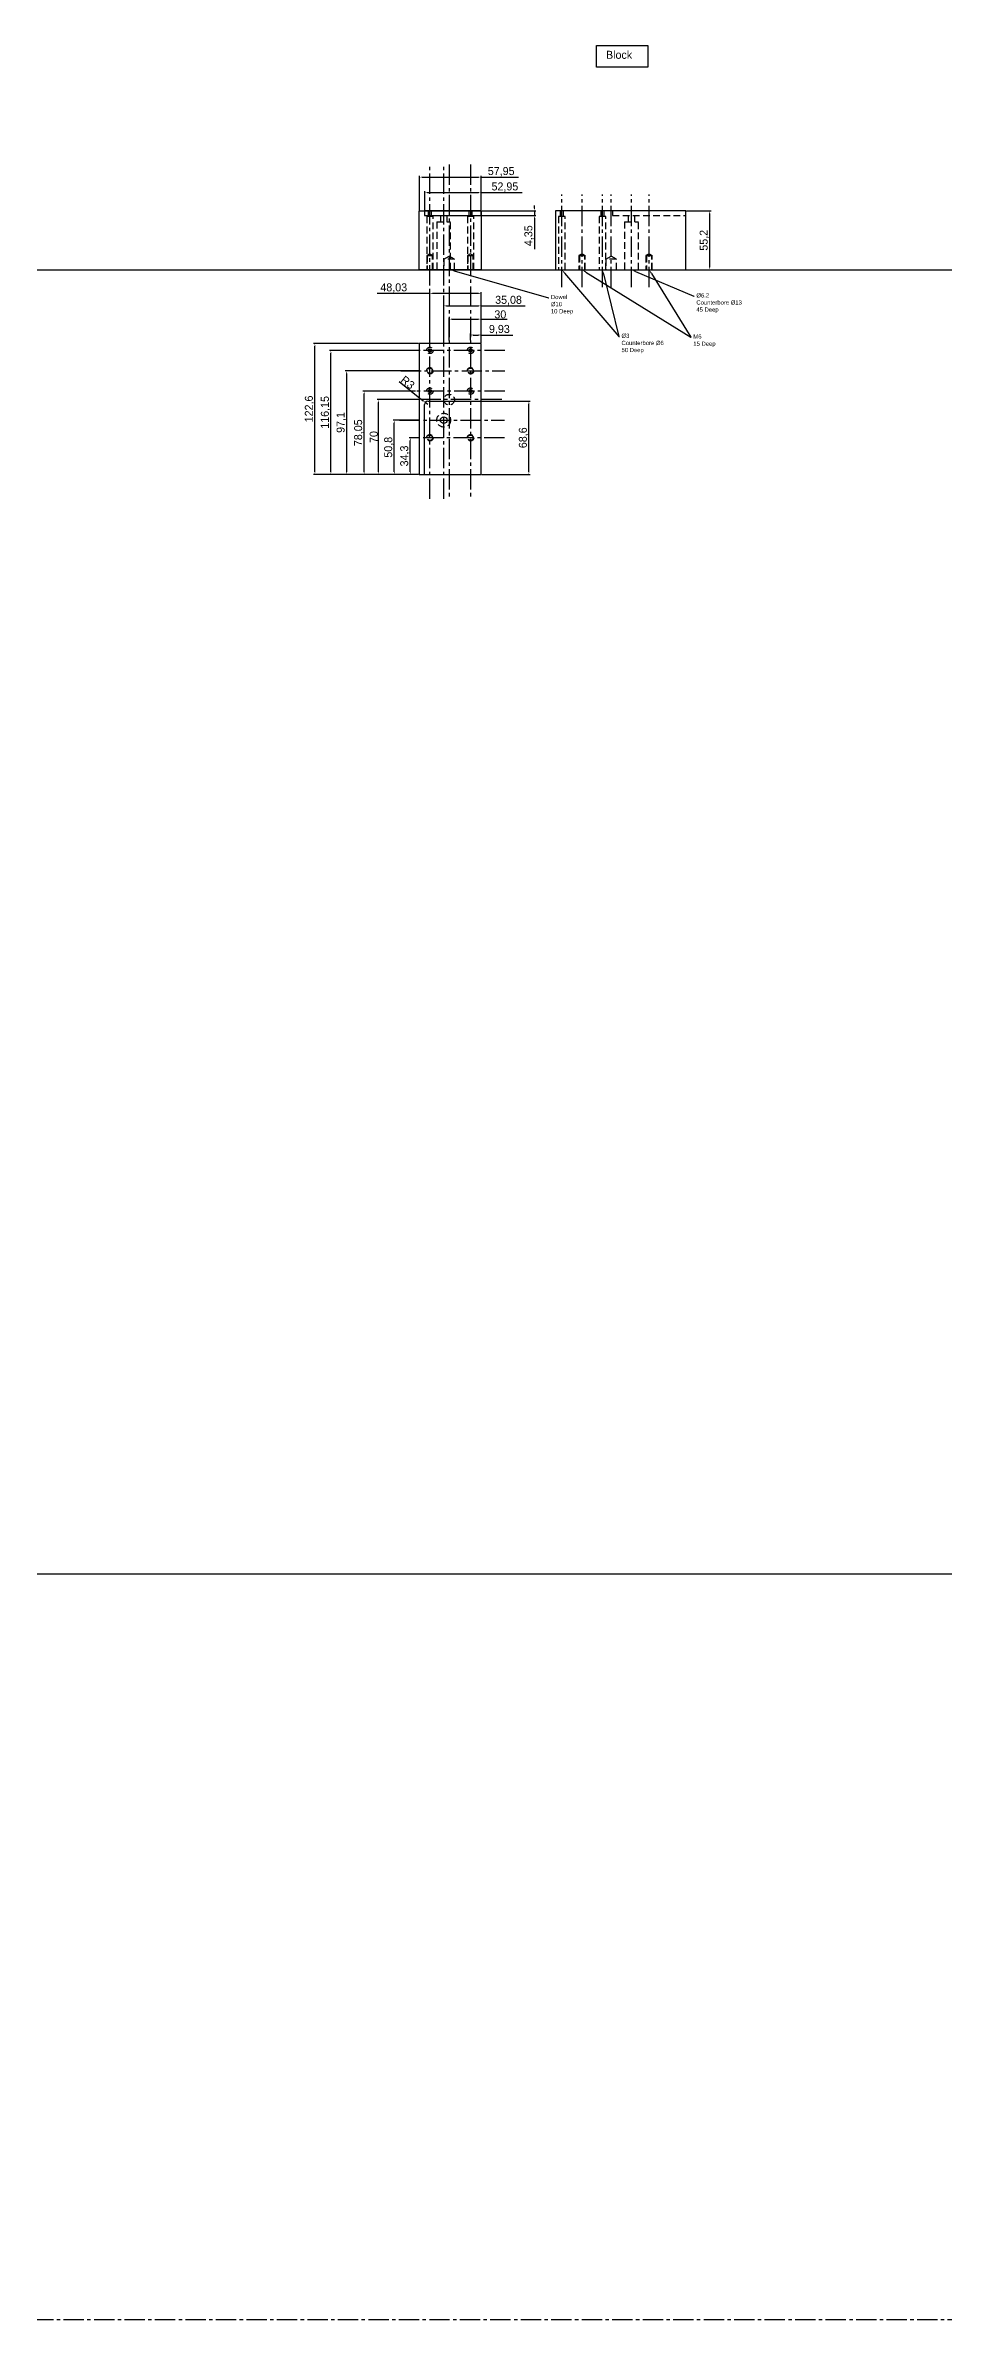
# Model space of a CAD drawing. Header units: millimetres. Extents: x -2438 to 7650, y -2358 to 2460.
# Drawn here: x 4208 to 5050, y -1663 to 468 of the extents above; entities that cross this region are included whole.
import ezdxf
from ezdxf import colors
from ezdxf.entities.mleader import LeaderData, LeaderLine
from ezdxf.math import Vec2, Vec3

# ---------------------------------------------------------------- set-up
doc = ezdxf.new("R2010")
doc.units = ezdxf.units.MM
doc.linetypes.add('CENTER2', pattern=[28.575, 19.05, -3.175, 3.175, -3.175])
doc.linetypes.add('DASHED2', pattern=[9.525, 6.35, -3.175])
for name, color, linetype in [('Centre', 7, 'CENTER2'), ('Dimension', 1, 'Continuous'), ('Hidden small', 140, 'DASHED2')]:
    doc.layers.add(name, color=color, linetype=linetype)
doc.dimstyles.new('ISO-25', dxfattribs={"dimtxt": 7.5, "dimasz": 2.5, "dimexe": 1.25, "dimexo": 0.625, "dimtad": 1, "dimtxsty": 'Standard', "dimcen": 2.5, "dimadec": 0, "dimazin": 0, "dimtfac": 1, "dimtmove": 0, "dimatfit": 3, "dimfxl": 1, "dimarcsym": 0})

# ---------------------------------------------------------------- blocks, each defined once
blk = doc.blocks.new('*D86')
at = {"layer": 'Defpoints', "color": 0, "transparency": 16777216}
for p in [(4616.7, 135), (4661.5, 135), (4616.7, 66.4)]:
    blk.add_point(p, dxfattribs=at)
at = {"layer": 'Dimension', "color": 0, "lineweight": -2, "transparency": 16777216}
for p, q in [((4617.3, 135), (4662.8, 135)), ((4661.5, 68.9), (4661.5, 132.5)), ((4617.3, 66.4), (4662.8, 66.4))]:
    blk.add_line(p, q, dxfattribs=at)
at = {"layer": 'Dimension', "color": 0, "transparency": 16777216}
for points in [[(4661.1, 132.5), (4661.9, 132.5), (4661.5, 135)], [(4661.1, 68.9), (4661.9, 68.9), (4661.5, 66.4)]]:
    blk.add_solid(points, dxfattribs=at)
at = {"layer": 'Dimension', "color": 0, "transparency": 16777216, "insert": (4656.5, 100.7), "char_height": 7.5, "attachment_point": 5, "rotation": 90}
blk.add_mtext('68,6', dxfattribs=at)
blk = doc.blocks.new('*D87')
at = {"layer": 'Defpoints', "color": 0, "transparency": 16777216}
for p in [(4606.8, 197), (4606.8, 191.6), (4616.7, 189)]:
    blk.add_point(p, dxfattribs=at)
at = {"layer": 'Dimension', "color": 0, "lineweight": -2, "transparency": 16777216}
for p, q in [((4606.8, 192.3), (4606.8, 198.3)), ((4609.3, 197), (4614.2, 197)), ((4616.7, 189.6), (4616.7, 198.3)), ((4616.7, 197), (4646.3, 197))]:
    blk.add_line(p, q, dxfattribs=at)
at = {"layer": 'Dimension', "color": 0, "transparency": 16777216}
for points in [[(4609.3, 197.5), (4609.3, 196.6), (4606.8, 197)], [(4614.2, 197.5), (4614.2, 196.6), (4616.7, 197)]]:
    blk.add_solid(points, dxfattribs=at)
at = {"layer": 'Dimension', "color": 0, "transparency": 16777216, "insert": (4633.8, 202), "char_height": 7.5, "attachment_point": 5}
blk.add_mtext('9,93', dxfattribs=at)
blk = doc.blocks.new('*D88')
at = {"layer": 'Defpoints', "color": 0, "transparency": 16777216}
for p in [(4568.7, 236), (4568.7, 191.6), (4616.7, 189)]:
    blk.add_point(p, dxfattribs=at)
at = {"layer": 'Dimension', "color": 0, "lineweight": -2, "transparency": 16777216}
for p, q in [((4568.7, 236), (4519.2, 236)), ((4568.7, 192.2), (4568.7, 237.3)), ((4614.2, 236), (4571.2, 236)), ((4616.7, 189.6), (4616.7, 237.3))]:
    blk.add_line(p, q, dxfattribs=at)
at = {"layer": 'Dimension', "color": 0, "transparency": 16777216}
for points in [[(4571.2, 236.5), (4571.2, 235.6), (4568.7, 236)], [(4614.2, 236.5), (4614.2, 235.6), (4616.7, 236)]]:
    blk.add_solid(points, dxfattribs=at)
at = {"layer": 'Dimension', "color": 0, "transparency": 16777216, "insert": (4534.8, 241), "char_height": 7.5, "attachment_point": 5}
blk.add_mtext('48,03', dxfattribs=at)
blk = doc.blocks.new('*D89')
at = {"layer": 'Defpoints', "color": 0, "transparency": 16777216}
for p in [(4550.3, 100.7), (4558.8, 100.7), (4558.8, 66.4)]:
    blk.add_point(p, dxfattribs=at)
at = {"layer": 'Dimension', "color": 0, "lineweight": -2, "transparency": 16777216}
for p, q in [((4558.1, 100.7), (4549.1, 100.7)), ((4550.3, 68.9), (4550.3, 98.2)), ((4558.1, 66.4), (4549.1, 66.4))]:
    blk.add_line(p, q, dxfattribs=at)
at = {"layer": 'Dimension', "color": 0, "transparency": 16777216}
for points in [[(4549.9, 98.2), (4550.8, 98.2), (4550.3, 100.7)], [(4549.9, 68.9), (4550.8, 68.9), (4550.3, 66.4)]]:
    blk.add_solid(points, dxfattribs=at)
at = {"layer": 'Dimension', "color": 0, "transparency": 16777216, "insert": (4545.3, 83.6), "char_height": 7.5, "attachment_point": 5, "rotation": 90}
blk.add_mtext('34,3', dxfattribs=at)
blk = doc.blocks.new('*D90')
at = {"layer": 'Defpoints', "color": 0, "transparency": 16777216}
for p in [(4535.3, 117.2), (4558.8, 117.2), (4558.8, 66.4)]:
    blk.add_point(p, dxfattribs=at)
at = {"layer": 'Dimension', "color": 0, "lineweight": -2, "transparency": 16777216}
for p, q in [((4558.1, 117.2), (4534.1, 117.2)), ((4535.3, 68.9), (4535.3, 114.7)), ((4558.1, 66.4), (4534.1, 66.4))]:
    blk.add_line(p, q, dxfattribs=at)
at = {"layer": 'Dimension', "color": 0, "transparency": 16777216}
for points in [[(4534.9, 114.7), (4535.7, 114.7), (4535.3, 117.2)], [(4534.9, 68.9), (4535.7, 68.9), (4535.3, 66.4)]]:
    blk.add_solid(points, dxfattribs=at)
at = {"layer": 'Dimension', "color": 0, "transparency": 16777216, "insert": (4530.3, 91.8), "char_height": 7.5, "attachment_point": 5, "rotation": 90}
blk.add_mtext('50,8', dxfattribs=at)
blk = doc.blocks.new('*D91')
at = {"layer": 'Defpoints', "color": 0, "transparency": 16777216}
for p in [(4520.5, 136.4), (4558.8, 136.4), (4558.8, 66.4)]:
    blk.add_point(p, dxfattribs=at)
at = {"layer": 'Dimension', "color": 0, "lineweight": -2, "transparency": 16777216}
for p, q in [((4558.1, 136.4), (4519.3, 136.4)), ((4520.5, 68.9), (4520.5, 133.9)), ((4558.1, 66.4), (4519.3, 66.4))]:
    blk.add_line(p, q, dxfattribs=at)
at = {"layer": 'Dimension', "color": 0, "transparency": 16777216}
for points in [[(4520.1, 133.9), (4520.9, 133.9), (4520.5, 136.4)], [(4520.1, 68.9), (4520.9, 68.9), (4520.5, 66.4)]]:
    blk.add_solid(points, dxfattribs=at)
at = {"layer": 'Dimension', "color": 0, "transparency": 16777216, "insert": (4516.1, 101.4), "char_height": 7.5, "attachment_point": 5, "rotation": 90}
blk.add_mtext('70', dxfattribs=at)
blk = doc.blocks.new('*D92')
at = {"layer": 'Defpoints', "color": 0, "transparency": 16777216}
for p in [(4507.1, 144.5), (4555.9, 144.5), (4558.8, 66.4)]:
    blk.add_point(p, dxfattribs=at)
at = {"layer": 'Dimension', "color": 0, "lineweight": -2, "transparency": 16777216}
for p, q in [((4555.3, 144.5), (4505.8, 144.5)), ((4507.1, 68.9), (4507.1, 142)), ((4558.1, 66.4), (4505.8, 66.4))]:
    blk.add_line(p, q, dxfattribs=at)
at = {"layer": 'Dimension', "color": 0, "transparency": 16777216}
for points in [[(4506.6, 142), (4507.5, 142), (4507.1, 144.5)], [(4506.6, 68.9), (4507.5, 68.9), (4507.1, 66.4)]]:
    blk.add_solid(points, dxfattribs=at)
at = {"layer": 'Dimension', "color": 0, "transparency": 16777216, "insert": (4502.1, 105.4), "char_height": 7.5, "attachment_point": 5, "rotation": 90}
blk.add_mtext('78,05', dxfattribs=at)
blk = doc.blocks.new('*D93')
at = {"layer": 'Defpoints', "color": 0, "transparency": 16777216}
for p in [(4490.7, 163.5), (4558.8, 163.5), (4558.8, 66.4)]:
    blk.add_point(p, dxfattribs=at)
at = {"layer": 'Dimension', "color": 0, "lineweight": -2, "transparency": 16777216}
for p, q in [((4558.1, 163.5), (4489.4, 163.5)), ((4490.7, 68.9), (4490.7, 161)), ((4558.1, 66.4), (4489.4, 66.4))]:
    blk.add_line(p, q, dxfattribs=at)
at = {"layer": 'Dimension', "color": 0, "transparency": 16777216}
for points in [[(4490.3, 161), (4491.1, 161), (4490.7, 163.5)], [(4490.3, 68.9), (4491.1, 68.9), (4490.7, 66.4)]]:
    blk.add_solid(points, dxfattribs=at)
at = {"layer": 'Dimension', "color": 0, "transparency": 16777216, "insert": (4485.7, 115), "char_height": 7.5, "attachment_point": 5, "rotation": 90}
blk.add_mtext('97,1', dxfattribs=at)
blk = doc.blocks.new('*D94')
at = {"layer": 'Defpoints', "color": 0, "transparency": 16777216}
for p in [(4475.9, 182.6), (4558.8, 182.6), (4558.8, 66.4)]:
    blk.add_point(p, dxfattribs=at)
at = {"layer": 'Dimension', "color": 0, "lineweight": -2, "transparency": 16777216}
for p, q in [((4558.1, 182.6), (4474.7, 182.6)), ((4475.9, 68.9), (4475.9, 180.1)), ((4558.1, 66.4), (4474.7, 66.4))]:
    blk.add_line(p, q, dxfattribs=at)
at = {"layer": 'Dimension', "color": 0, "transparency": 16777216}
for points in [[(4475.5, 180.1), (4476.3, 180.1), (4475.9, 182.6)], [(4475.5, 68.9), (4476.3, 68.9), (4475.9, 66.4)]]:
    blk.add_solid(points, dxfattribs=at)
at = {"layer": 'Dimension', "color": 0, "transparency": 16777216, "insert": (4470.9, 124.5), "char_height": 7.5, "attachment_point": 5, "rotation": 90}
blk.add_mtext('116,15', dxfattribs=at)
blk = doc.blocks.new('*D95')
at = {"layer": 'Defpoints', "color": 0, "transparency": 16777216}
for p in [(4563.8, 330.6), (4563.8, 313.4), (4616.7, 313.4)]:
    blk.add_point(p, dxfattribs=at)
at = {"layer": 'Dimension', "color": 0, "lineweight": -2, "transparency": 16777216}
for p, q in [((4563.8, 314), (4563.8, 331.8)), ((4566.3, 330.6), (4614.2, 330.6)), ((4616.7, 314), (4616.7, 331.8)), ((4616.7, 330.6), (4655.2, 330.6))]:
    blk.add_line(p, q, dxfattribs=at)
at = {"layer": 'Dimension', "color": 0, "transparency": 16777216}
for points in [[(4566.3, 331), (4566.3, 330.2), (4563.8, 330.6)], [(4614.2, 331), (4614.2, 330.2), (4616.7, 330.6)]]:
    blk.add_solid(points, dxfattribs=at)
at = {"layer": 'Dimension', "color": 0, "transparency": 16777216, "insert": (4639, 335.6), "char_height": 7.5, "attachment_point": 5}
blk.add_mtext('52,95', dxfattribs=at)
blk = doc.blocks.new('*D96')
at = {"layer": 'Defpoints', "color": 0, "transparency": 16777216}
for p in [(4558.8, 345), (4558.8, 313.4), (4616.7, 313.4)]:
    blk.add_point(p, dxfattribs=at)
at = {"layer": 'Dimension', "color": 0, "lineweight": -2, "transparency": 16777216}
for p, q in [((4558.8, 314), (4558.8, 346.3)), ((4561.3, 345), (4614.2, 345)), ((4616.7, 314), (4616.7, 346.3)), ((4616.7, 345), (4651.7, 345))]:
    blk.add_line(p, q, dxfattribs=at)
at = {"layer": 'Dimension', "color": 0, "transparency": 16777216}
for points in [[(4561.3, 345.4), (4561.3, 344.6), (4558.8, 345)], [(4614.2, 345.4), (4614.2, 344.6), (4616.7, 345)]]:
    blk.add_solid(points, dxfattribs=at)
at = {"layer": 'Dimension', "color": 0, "transparency": 16777216, "insert": (4635.5, 350), "char_height": 7.5, "attachment_point": 5}
blk.add_mtext('57,95', dxfattribs=at)
blk = doc.blocks.new('*D118')
at = {"layer": 'Defpoints', "color": 0, "transparency": 16777216}
for p in [(4616.7, 313.4), (4616.7, 309), (4666.7, 313.4)]:
    blk.add_point(p, dxfattribs=at)
at = {"layer": 'Dimension', "color": 0, "lineweight": -2, "transparency": 16777216}
for p, q in [((4617.3, 313.4), (4668, 313.4)), ((4617.3, 309), (4668, 309)), ((4666.7, 315.9), (4666.7, 318.4)), ((4666.7, 313.4), (4666.7, 309)), ((4666.7, 306.5), (4666.7, 277.6))]:
    blk.add_line(p, q, dxfattribs=at)
at = {"layer": 'Dimension', "color": 0, "transparency": 16777216}
for points in [[(4666.3, 315.9), (4667.2, 315.9), (4666.7, 313.4)], [(4666.3, 306.5), (4667.2, 306.5), (4666.7, 309)]]:
    blk.add_solid(points, dxfattribs=at)
at = {"layer": 'Dimension', "color": 0, "transparency": 16777216, "insert": (4661.7, 290.1), "char_height": 7.5, "attachment_point": 5, "rotation": 90}
blk.add_mtext('4,35', dxfattribs=at)
blk = doc.blocks.new('*D119')
at = {"layer": 'Defpoints', "color": 0, "transparency": 16777216}
for p in [(4808.5, 313.4), (4831, 313.4), (4808.5, 258.2)]:
    blk.add_point(p, dxfattribs=at)
at = {"layer": 'Dimension', "color": 0, "lineweight": -2, "transparency": 16777216}
for p, q in [((4809.1, 313.4), (4832.3, 313.4)), ((4831, 260.7), (4831, 310.9)), ((4809.1, 258.2), (4832.3, 258.2))]:
    blk.add_line(p, q, dxfattribs=at)
at = {"layer": 'Dimension', "color": 0, "transparency": 16777216}
for points in [[(4830.6, 310.9), (4831.4, 310.9), (4831, 313.4)], [(4830.6, 260.7), (4831.4, 260.7), (4831, 258.2)]]:
    blk.add_solid(points, dxfattribs=at)
at = {"layer": 'Dimension', "color": 0, "transparency": 16777216, "insert": (4826, 285.8), "char_height": 7.5, "attachment_point": 5, "rotation": 90}
blk.add_mtext('55,2', dxfattribs=at)
blk = doc.blocks.new('*D120')
at = {"layer": 'Defpoints', "color": 0, "transparency": 16777216}
for p in [(4586.7, 211.9), (4586.7, 191.2), (4616.7, 189)]:
    blk.add_point(p, dxfattribs=at)
at = {"layer": 'Dimension', "color": 0, "lineweight": -2, "transparency": 16777216}
for p, q in [((4586.7, 191.9), (4586.7, 213.1)), ((4589.2, 211.9), (4614.2, 211.9)), ((4616.7, 189.6), (4616.7, 213.1)), ((4616.7, 211.9), (4641, 211.9))]:
    blk.add_line(p, q, dxfattribs=at)
at = {"layer": 'Dimension', "color": 0, "transparency": 16777216}
for points in [[(4589.2, 212.3), (4589.2, 211.5), (4586.7, 211.9)], [(4614.2, 212.3), (4614.2, 211.5), (4616.7, 211.9)]]:
    blk.add_solid(points, dxfattribs=at)
at = {"layer": 'Dimension', "color": 0, "transparency": 16777216, "insert": (4634.7, 216.3), "char_height": 7.5, "attachment_point": 5}
blk.add_mtext('30', dxfattribs=at)
blk = doc.blocks.new('*D121')
at = {"layer": 'Defpoints', "color": 0, "transparency": 16777216}
for p in [(4581.6, 224.3), (4581.6, 192.7), (4616.7, 189)]:
    blk.add_point(p, dxfattribs=at)
at = {"layer": 'Dimension', "color": 0, "lineweight": -2, "transparency": 16777216}
for p, q in [((4581.6, 193.4), (4581.6, 225.6)), ((4584.1, 224.3), (4614.2, 224.3)), ((4616.7, 189.6), (4616.7, 225.6)), ((4616.7, 224.3), (4658.1, 224.3))]:
    blk.add_line(p, q, dxfattribs=at)
at = {"layer": 'Dimension', "color": 0, "transparency": 16777216}
for points in [[(4584.1, 224.8), (4584.1, 223.9), (4581.6, 224.3)], [(4614.2, 224.8), (4614.2, 223.9), (4616.7, 224.3)]]:
    blk.add_solid(points, dxfattribs=at)
at = {"layer": 'Dimension', "color": 0, "transparency": 16777216, "insert": (4642.4, 229.3), "char_height": 7.5, "attachment_point": 5}
blk.add_mtext('35,08', dxfattribs=at)
blk = doc.blocks.new('*D122')
at = {"layer": 'Defpoints', "color": 0, "transparency": 16777216}
for p in [(4564.4, 133.9), (4566.8, 132)]:
    blk.add_point(p, dxfattribs=at)
at = {"layer": 'Dimension', "color": 0, "lineweight": -2, "transparency": 16777216}
for p, q in [((4539.8, 153.4), (4562.5, 135.4)), ((4566.8, 132), (4564.4, 133.9))]:
    blk.add_line(p, q, dxfattribs=at)
at = {"layer": 'Dimension', "color": 0, "transparency": 16777216}
blk.add_solid([(4562.7, 135.7), (4562.2, 135.1), (4564.4, 133.9)], dxfattribs=at)
at = {"layer": 'Dimension', "color": 0, "transparency": 16777216, "insert": (4547.9, 152.5), "char_height": 7.5, "attachment_point": 5, "rotation": 321.6408}
blk.add_mtext('R3', dxfattribs=at)
blk = doc.blocks.new('*D277')
at = {"color": 0, "lineweight": -2, "transparency": 16777216}
for p, q in [((4558.1, 189), (4459.7, 189)), ((4460.9, 68.9), (4460.9, 186.5)), ((4558.1, 66.4), (4459.7, 66.4))]:
    blk.add_line(p, q, dxfattribs=at)
at = {"color": 0, "transparency": 16777216}
for points in [[(4460.5, 186.5), (4461.3, 186.5), (4460.9, 189)], [(4460.5, 68.9), (4461.3, 68.9), (4460.9, 66.4)]]:
    blk.add_solid(points, dxfattribs=at)
at = {"layer": 'Defpoints', "color": 0, "transparency": 16777216}
for p in [(4460.9, 189), (4558.8, 189), (4558.8, 66.4)]:
    blk.add_point(p, dxfattribs=at)
at = {"color": 0, "transparency": 16777216, "insert": (4455.9, 127.7), "char_height": 7.5, "attachment_point": 5, "rotation": 90}
blk.add_mtext('122,6', dxfattribs=at)

msp = doc.modelspace()

# ---------------------------------------------------------------- linework, layer by layer
for p, q in [((4808.485, 258.174), (4808.485, 313.374)), ((2150.15, 258.174), (6077.182, 258.174)), ((4563.764, 66.404), (4563.764, 132.004)), ((4566.764, 135.004), (4616.714, 135.004))]:
    msp.add_line(p, q)
for points in [[(4558.764, 313.374), (4616.714, 313.374), (4616.714, 258.174), (4558.764, 258.174)], [(4616.714, 313.374), (4563.764, 313.374), (4563.764, 309.024), (4616.714, 309.024)], [(4686.346, 258.174), (4808.485, 258.174), (4808.485, 313.374), (4686.346, 313.374)], [(4558.764, 66.404), (4616.714, 66.404), (4616.714, 189.004), (4558.764, 189.004)]]:
    msp.add_lwpolyline(points, close=True)
for centre, radius in [((4568.684, 182.554), 1.5), ((4606.784, 182.554), 1.5), ((4568.684, 144.454), 1.5), ((4606.784, 144.454), 1.5), ((4581.634, 117.204), 3.1)]:
    msp.add_circle(centre, radius)
msp.add_arc((4566.764, 132.004), 3, 90, 180)
at = {"layer": 'Centre'}
for p, q in [((4568.684, 43.479), (4568.684, 356.933)), ((4581.634, 43.479), (4581.634, 356.933)), ((4586.714, 356.933), (4586.714, 43.479)), ((4606.784, 356.933), (4606.784, 43.479)), ((4692.335, 241.855), (4692.335, 328.826)), ((4711.385, 241.855), (4711.385, 328.826)), ((4730.453, 241.855), (4730.453, 328.826)), ((4738.485, 241.855), (4738.485, 328.826)), ((4757.685, 241.855), (4757.685, 328.826)), ((4774.185, 241.855), (4774.185, 328.826)), ((4638.805, 182.554), (4541.325, 182.554)), ((4541.325, 163.504), (4639.051, 163.504)), ((4636.068, 136.404), (4537.36, 136.404)), ((4639.051, 144.454), (4540.343, 144.454)), ((4540.343, 117.204), (4638.56, 117.204)), ((4638.56, 100.704), (4558.764, 100.704)), ((-1804.062, -1663.26), (7650.269, -1663.26))]:
    msp.add_line(p, q, dxfattribs=at)
at = {"layer": 'Dimension'}
msp.add_line((-1976.882, -964.241), (7650.269, -964.241), dxfattribs=at)
msp.add_lwpolyline([(4724.723, 468.412), (4773.016, 468.412), (4773.016, 447.936), (4724.723, 447.936)], close=True, dxfattribs=at)
at = {"layer": 'Hidden small'}
for p, q in [((4571.684, 308.174), (4565.684, 308.174)), ((4565.684, 308.174), (4565.684, 258.174)), ((4567.184, 313.374), (4567.184, 308.174)), ((4570.184, 308.174), (4570.184, 313.374)), ((4571.684, 258.174), (4571.684, 308.174)), ((4575.134, 303.174), (4575.134, 258.174)), ((4575.134, 303.174), (4588.134, 303.174)), ((4578.534, 309.024), (4578.534, 303.174)), ((4584.734, 303.174), (4584.734, 309.024)), ((4588.134, 258.174), (4588.134, 303.174)), ((4609.784, 308.174), (4603.784, 308.174)), ((4603.784, 308.174), (4603.784, 258.174)), ((4605.284, 313.374), (4605.284, 308.174)), ((4608.284, 308.174), (4608.284, 313.374)), ((4609.784, 258.174), (4609.784, 308.174)), ((4695.335, 308.174), (4689.335, 308.174)), ((4689.335, 308.174), (4689.335, 258.174)), ((4690.835, 313.374), (4690.835, 308.174)), ((4693.835, 308.174), (4693.835, 313.374)), ((4695.335, 258.174), (4695.335, 308.174)), ((4733.453, 308.174), (4727.453, 308.174)), ((4727.453, 308.174), (4727.453, 258.174)), ((4728.953, 313.374), (4728.953, 308.174)), ((4731.953, 308.174), (4731.953, 313.374)), ((4733.453, 258.174), (4733.453, 308.174)), ((4739.885, 313.374), (4739.885, 309.024)), ((4739.885, 309.024), (4808.485, 309.024)), ((4751.185, 303.174), (4751.185, 258.174)), ((4751.185, 303.174), (4764.185, 303.174)), ((4754.585, 309.024), (4754.585, 303.174)), ((4760.785, 303.174), (4760.785, 309.024)), ((4764.185, 258.174), (4764.185, 303.174)), ((4568.684, 273.174), (4565.684, 271.442)), ((4565.684, 271.442), (4565.684, 258.174)), ((4565.684, 271.442), (4571.684, 271.442)), ((4566.184, 271.731), (4566.184, 258.174)), ((4568.684, 273.174), (4571.684, 271.442)), ((4571.184, 258.174), (4571.184, 271.731)), ((4571.684, 258.174), (4571.684, 271.442)), ((4581.714, 268.174), (4586.714, 271.061)), ((4591.714, 268.174), (4581.714, 268.174)), ((4581.714, 268.174), (4581.714, 258.174)), ((4591.714, 268.174), (4586.714, 271.061)), ((4591.714, 258.174), (4591.714, 268.174)), ((4606.784, 273.174), (4603.784, 271.442)), ((4603.784, 271.442), (4603.784, 258.174)), ((4603.784, 271.442), (4609.784, 271.442)), ((4604.284, 271.731), (4604.284, 258.174)), ((4606.784, 273.174), (4609.784, 271.442)), ((4609.284, 258.174), (4609.284, 271.731)), ((4609.784, 258.174), (4609.784, 271.442)), ((4711.385, 273.174), (4708.385, 271.442)), ((4708.385, 271.442), (4708.385, 258.174)), ((4708.385, 271.442), (4714.385, 271.442)), ((4708.885, 271.731), (4708.885, 258.174)), ((4711.385, 273.174), (4714.385, 271.442)), ((4713.885, 258.174), (4713.885, 271.731)), ((4714.385, 258.174), (4714.385, 271.442)), ((4733.485, 268.174), (4738.485, 271.061)), ((4743.485, 268.174), (4733.485, 268.174)), ((4733.485, 268.174), (4733.485, 258.174)), ((4743.485, 268.174), (4738.485, 271.061)), ((4743.485, 258.174), (4743.485, 268.174)), ((4774.185, 273.174), (4771.185, 271.442)), ((4771.185, 271.442), (4771.185, 258.174)), ((4771.185, 271.442), (4777.185, 271.442)), ((4771.685, 271.731), (4771.685, 258.174)), ((4774.185, 273.174), (4777.185, 271.442)), ((4776.685, 258.174), (4776.685, 271.731)), ((4777.185, 258.174), (4777.185, 271.442))]:
    msp.add_line(p, q, dxfattribs=at)
for centre, radius in [((4568.684, 182.554), 3), ((4606.784, 182.554), 3), ((4568.684, 163.504), 3), ((4568.684, 163.504), 2.5), ((4606.784, 163.504), 3), ((4606.784, 163.504), 2.5), ((4568.684, 144.454), 3), ((4586.714, 136.404), 5), ((4606.784, 144.454), 3), ((4581.634, 117.204), 6.5), ((4568.684, 100.704), 3), ((4568.684, 100.704), 2.5), ((4606.784, 100.704), 3), ((4606.784, 100.704), 2.5)]:
    msp.add_circle(centre, radius, dxfattribs=at)

# ---------------------------------------------------------------- texts
at = {"layer": 'Dimension', "insert": (4733.77, 463.4), "char_height": 7.5, "attachment_point": 1}
msp.add_mtext_dynamic_manual_height_columns('Block', width=137.21796, gutter_width=12.5, heights=[0], dxfattribs=at)

# ---------------------------------------------------------------- dimensions: what is measured, and where the dimension line sits
at = {"color": 1}
dim = msp.add_linear_dim(base=(4460.916, 189.004), p1=(4558.764, 66.404), p2=(4558.764, 189.004), angle=90, dimstyle='ISO-25', dxfattribs=at)
dim.commit()
dim.dimension.update_dxf_attribs({"geometry": '*D277', "text_midpoint": (4455.916, 127.704)})
at = {"layer": 'Dimension'}
for base, p1, p2, picture, middle in [((4558.764, 345.003), (4616.714, 313.374), (4558.764, 313.374), '*D96', (4635.464, 345.003)), ((4563.764, 330.575), (4616.714, 313.374), (4563.764, 313.374), '*D95', (4638.964, 330.575)), ((4568.684, 236.039), (4616.714, 189.004), (4568.684, 191.591), '*D88', (4534.841, 236.039)), ((4581.634, 224.341), (4616.714, 189.004), (4581.634, 192.731), '*D121', (4642.426, 224.341)), ((4586.714, 211.896), (4616.714, 189.004), (4586.714, 191.228), '*D120', (4634.706, 211.896)), ((4606.784, 197.048), (4616.714, 189.004), (4606.784, 191.639), '*D87', (4633.827, 197.048))]:
    dim = msp.add_linear_dim(base=base, p1=p1, p2=p2, dimstyle='ISO-25', dxfattribs=at)
    dim.commit()
    dim.dimension.update_dxf_attribs({"geometry": picture, "text_midpoint": middle, "dimtype": 160})
dim = msp.add_linear_dim(base=(4666.746, 313.374), p1=(4616.714, 309.024), p2=(4616.714, 313.374), angle=90, dimstyle='ISO-25', dxfattribs=at)
dim.commit()
dim.dimension.update_dxf_attribs({"geometry": '*D118', "text_midpoint": (4666.746, 290.082), "dimtype": 160})
for base, p1, p2, picture, middle in [((4831.032, 313.374), (4808.485, 258.174), (4808.485, 313.374), '*D119', (4826.032, 285.774)), ((4475.908, 182.554), (4558.764, 66.404), (4558.764, 182.554), '*D94', (4470.908, 124.479)), ((4490.691, 163.504), (4558.764, 66.404), (4558.764, 163.504), '*D93', (4485.691, 114.954)), ((4507.057, 144.454), (4558.764, 66.404), (4555.891, 144.454), '*D92', (4502.057, 105.429)), ((4520.519, 136.404), (4558.764, 66.404), (4558.764, 136.404), '*D91', (4516.144, 101.404)), ((4661.506, 135.004), (4616.714, 66.404), (4616.714, 135.004), '*D86', (4656.506, 100.704)), ((4535.301, 117.204), (4558.764, 66.404), (4558.764, 117.204), '*D90', (4530.301, 91.804)), ((4550.348, 100.704), (4558.764, 66.404), (4558.764, 100.704), '*D89', (4545.348, 83.554))]:
    dim = msp.add_linear_dim(base=base, p1=p1, p2=p2, angle=90, dimstyle='ISO-25', dxfattribs=at)
    dim.commit()
    dim.dimension.update_dxf_attribs({"geometry": picture, "text_midpoint": middle})
dim = msp.add_radius_dim(center=(4566.764, 132.004), mpoint=(4564.412, 133.865), dimstyle='ISO-25', dxfattribs=at)
dim.commit()
dim.dimension.update_dxf_attribs({"geometry": '*D122', "text_midpoint": (4545.149, 149.111), "dimtype": 164})

# ---------------------------------------------------------------- leaders
ml = msp.add_multileader_mtext('Standard', dxfattribs=at)
ml.set_content('Dowel\\P%%C10\\P10 Deep', color=256)
ml.set_leader_properties()
ml.build(insert=Vec2(0, 0))
ml.multileader.update_dxf_attribs({"text_right_attachment_type": 6, "dogleg_length": 0.36})
ctx = ml.context
ctx.base_point, ctx.plane_origin = Vec3(4680.111, 231.974), Vec3(4587.739, 258.174)
ctx.right_attachment = 6
notes = []
notes.append((ctx, [(0, (1, 1, 0), (4679.751, 231.974), (1, 0), 0.36, [(0, [(4587.739, 258.174)], 0, [])])]))
ctx.mtext.insert, ctx.mtext.flow_direction = Vec3(4682.111, 234.641), 5
ml = msp.add_multileader_mtext('Standard', dxfattribs=at)
ml.set_content('%%C3\\PCounterbore %%C6\\P50 Deep', color=256)
ml.set_leader_properties()
ml.build(insert=Vec2(0, 0))
ml.multileader.update_dxf_attribs({"text_right_attachment_type": 6, "dogleg_length": 0.36})
ctx = ml.context
ctx.base_point, ctx.plane_origin = Vec3(4746.273, 195.605), Vec3(4692.335, 258.174)
ctx.right_attachment = 6
notes.append((ctx, [(0, (1, 1, 0), (4745.913, 195.605), (1, 0), 0.36, [(0, [(4692.335, 258.174)], 0, [])])]))
ctx.mtext.insert, ctx.mtext.flow_direction = Vec3(4748.273, 198.272), 5
ml = msp.add_multileader_mtext('Standard', dxfattribs=at)
ml.set_content('M6\\P15 Deep', color=256)
ml.set_leader_properties()
ml.build(insert=Vec2(0, 0))
ml.multileader.update_dxf_attribs({"text_right_attachment_type": 6, "dogleg_length": 0.36})
ctx = ml.context
ctx.base_point, ctx.plane_origin = Vec3(4813.616, 194.868), Vec3(4711.385, 258.174)
ctx.right_attachment = 6
notes.append((ctx, [(0, (1, 1, 0), (4813.256, 194.868), (1, 0), 0.36, [(0, [(4711.385, 258.174)], 0, [])])]))
ctx.mtext.insert, ctx.mtext.flow_direction = Vec3(4815.616, 197.534), 5
ml = msp.add_multileader_mtext('Standard', dxfattribs=at)
ml.set_content('', color=256)
ml.set_leader_properties()
ml.build(insert=Vec2(0, 0))
ml.multileader.update_dxf_attribs({"text_right_attachment_type": 6, "dogleg_length": 0.36})
ctx = ml.context
ctx.base_point, ctx.plane_origin = Vec3(4746.273, 195.605), Vec3(4730.453, 258.174)
ctx.right_attachment = 6
notes.append((ctx, [(0, (1, 1, 0), (4745.913, 195.605), (1, 0), 0.36, [(0, [(4730.453, 258.174)], 0, [])])]))
ctx.mtext.insert, ctx.mtext.flow_direction = Vec3(4748.273, 197.605), 5
ml = msp.add_multileader_mtext('Standard', dxfattribs=at)
ml.set_content('%%C6.2\\PCounterbore %%C13\\P45 Deep', color=256)
ml.set_leader_properties()
ml.build(insert=Vec2(0, 0))
ml.multileader.update_dxf_attribs({"text_right_attachment_type": 6, "dogleg_length": 0.36})
ctx = ml.context
ctx.base_point, ctx.plane_origin = Vec3(4816.472, 233.516), Vec3(4757.685, 258.174)
ctx.right_attachment = 6
notes.append((ctx, [(0, (1, 1, 0), (4816.112, 233.516), (1, 0), 0.36, [(0, [(4757.685, 258.174)], 0, [])])]))
ctx.mtext.insert, ctx.mtext.flow_direction = Vec3(4818.472, 236.183), 5
ml = msp.add_multileader_mtext('Standard', dxfattribs=at)
ml.set_content('', color=256)
ml.set_leader_properties()
ml.build(insert=Vec2(0, 0))
ml.multileader.update_dxf_attribs({"text_right_attachment_type": 6, "dogleg_length": 0.36})
ctx = ml.context
ctx.base_point, ctx.plane_origin = Vec3(4813.616, 194.868), Vec3(4774.185, 258.174)
ctx.right_attachment = 6
notes.append((ctx, [(0, (1, 1, 0), (4813.256, 194.868), (1, 0), 0.36, [(0, [(4774.185, 258.174)], 0, [])])]))
ctx.mtext.insert, ctx.mtext.flow_direction = Vec3(4815.616, 196.868), 5
for ctx, leaders in notes:
    for number, flags, end, landing, length, lines in leaders:
        leader = LeaderData()
        leader.index, (leader.has_last_leader_line, leader.has_dogleg_vector, leader.attachment_direction) = number, flags
        leader.last_leader_point, leader.dogleg_vector, leader.dogleg_length = Vec3(end), Vec3(landing), length
        for number, points, colour, breaks in lines:
            line = LeaderLine()
            line.index, line.vertices, line.color, line.breaks = number, Vec3.list(points), colors.encode_raw_color(colour), breaks
            leader.lines.append(line)
        ctx.leaders.append(leader)

doc.saveas('drawing.dxf')
